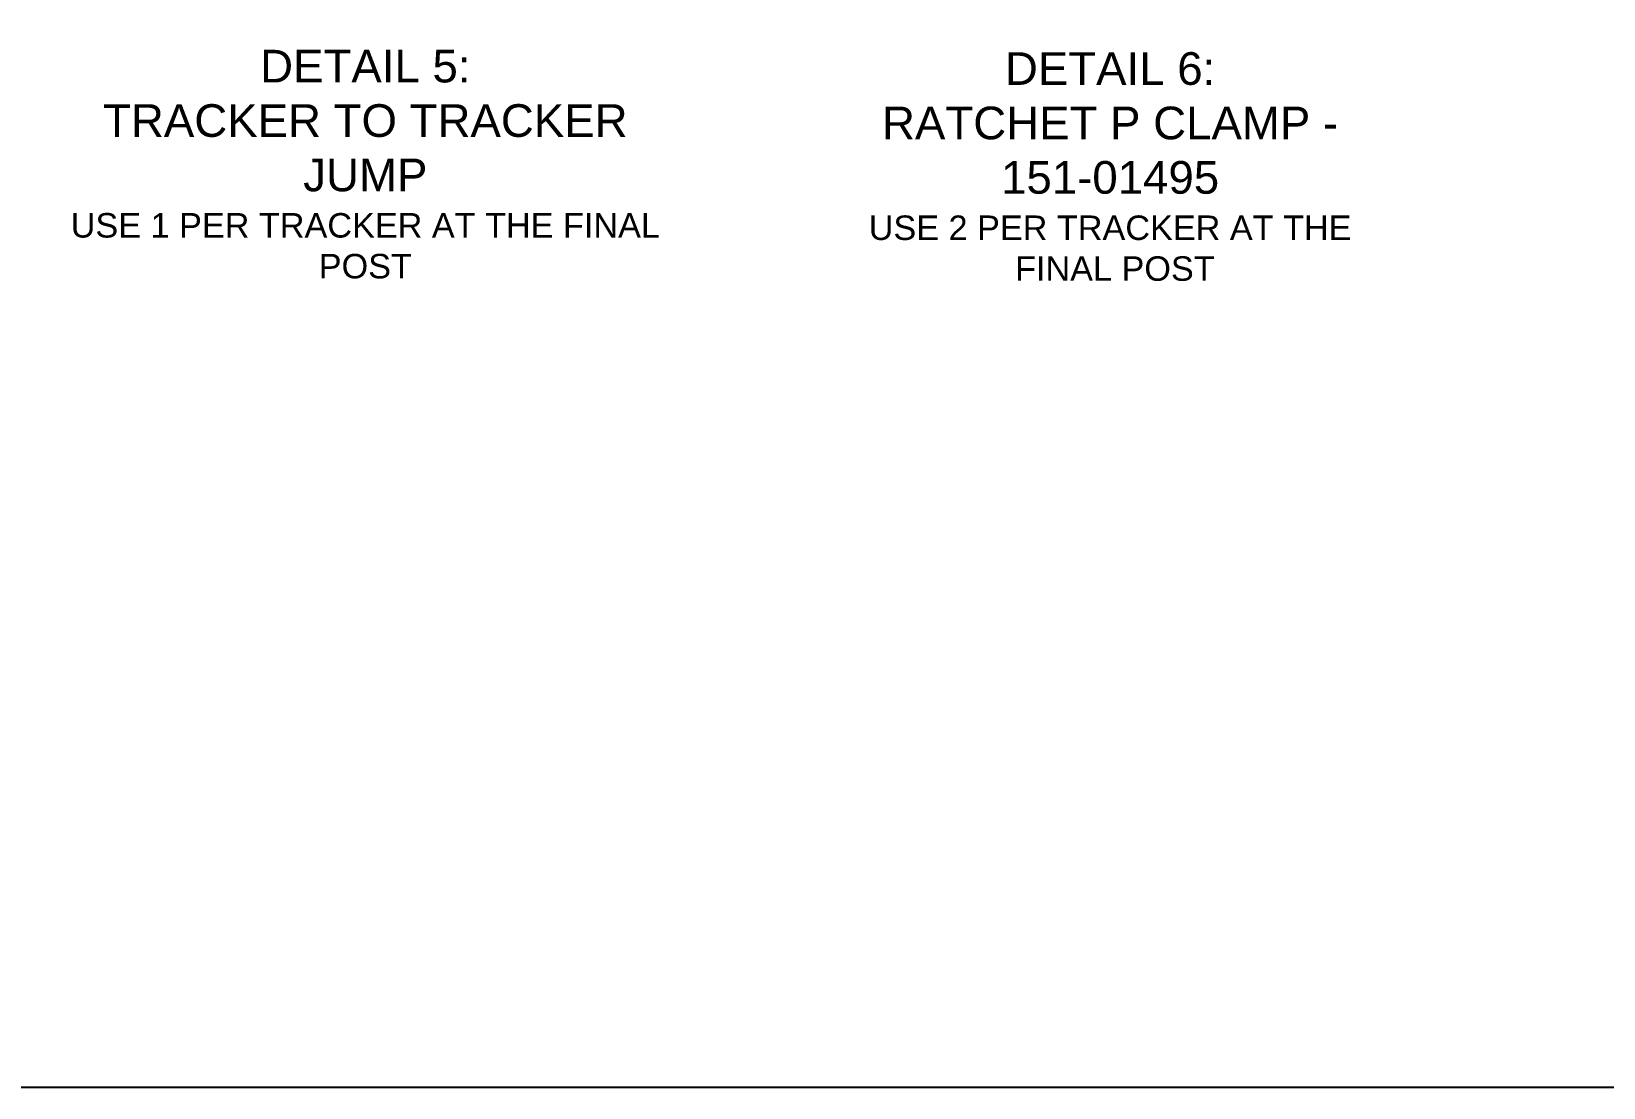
# Model space of a CAD drawing. Header units: feet. Extents: x -12372 to 90117, y -14865 to 4121.
# Drawn here: x -187.33 to -139.19, y 10.86 to 43.2 of the extents above; entities that cross this region are included whole.
import ezdxf

# ---------------------------------------------------------------- set-up
doc = ezdxf.new("R2010")
doc.units = ezdxf.units.FT
doc.header["$MEASUREMENT"] = 0
doc.layers.add('XREF', color=7, linetype='Continuous')
doc.styles.add('NEI-A', font='arial.ttf')

# ---------------------------------------------------------------- blocks, each defined once
blk = doc.blocks.new('*U45')
at = {"layer": 'Defpoints'}
blk.add_lwpolyline([(0, 20.5), (31.005, 20.5), (31.005, 0), (0, 0)], close=True, dxfattribs=at)

msp = doc.modelspace()

# ---------------------------------------------------------------- block references
at = {"layer": 'Defpoints', "xscale": 8, "yscale": 8, "zscale": 8}
msp.add_blockref('*U45', (-327.28, 10.856), dxfattribs=at)

# ---------------------------------------------------------------- texts
at = {"layer": 'XREF', "char_height": 1, "attachment_point": 2, "style": 'NEI-A'}
for s, insert in [('DETAIL 5:\\PTRACKER TO TRACKER JUMP\\P{\\H0.75x;USE 1 PER TRACKER AT THE FINAL POST}', (-177.109, 42.641)), ('DETAIL 6:\\PRATCHET P CLAMP - 151-01495\\P{\\H0.75x;USE 2 PER TRACKER AT THE\\P FINAL POST}', (-154.299, 42.567))]:
    msp.add_mtext_dynamic_manual_height_columns(s, width=18.77038, gutter_width=0.547, heights=[9.582], dxfattribs=dict(at, insert=insert))

doc.saveas('drawing.dxf')
